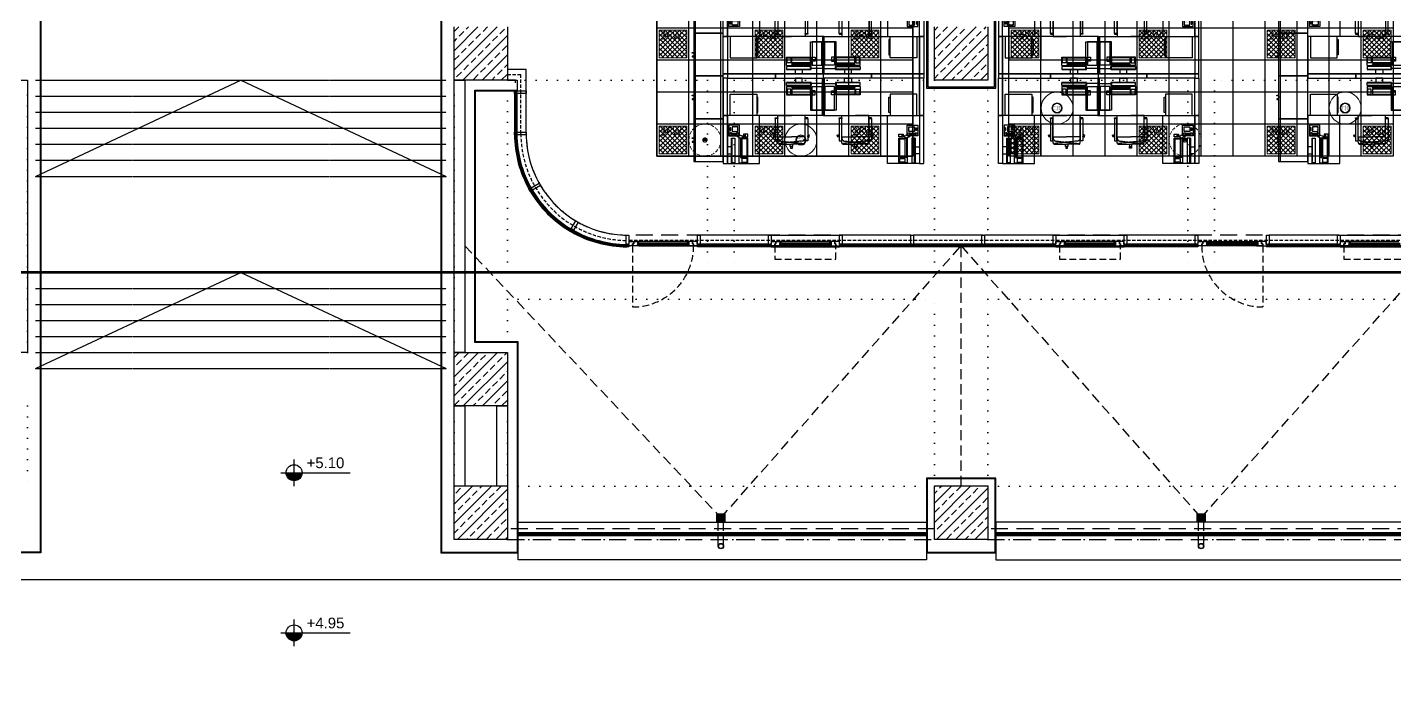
# Model space of a CAD drawing. Header units: centimetres. Extents: x 405564 to 502064, y 46284 to 60634.
# Drawn here: x 462150 to 464713, y 51576 to 52792 of the extents above; entities that cross this region are included whole.
import ezdxf
from ezdxf.enums import TextEntityAlignment as Align
from ezdxf.xclip import XClip

# ---------------------------------------------------------------- set-up
doc = ezdxf.new("R2010")
doc.units = ezdxf.units.CM
doc.header["$XCLIPFRAME"] = 0
for name, pattern in [('( Hidden )', [0.375, 0.25, -0.125]), ('3+1_3b$0$DASHED', [0.25, 0.125, -0.125]), ('ACAD_ISO07W100', [3, 0, -3]), ('BORDER', [1.75, 0.5, -0.25, 0.5, -0.25, 0, -0.25]), ('DASHDOT', [25.4, 12.7, -6.35, 0, -6.35]), ('DOT', [0.25, 0, -0.25]), ('HIDDEN', [9.525, 6.35, -3.175])]:
    doc.linetypes.add(name, pattern=pattern)
doc.layers.get('0').update_dxf_attribs({"color": 8, "lineweight": 9})
for name, color, linetype, lineweight in [('---___EB_draft00_parselsiniri', 8, 'BORDER', 9), ('0-KRCN-AYDINLATMA-130426', 8, 'Continuous', 9), ('0-KRCN-MİMARİ-220526', 8, 'Continuous', 9)]:
    doc.layers.add(name, color=color, linetype=linetype, lineweight=lineweight)
for name, color, linetype in [('0-KRCN-ASMATAVAN-130426', 8, 'Continuous'), ('AS_DOS_TERAS_UST', 8, 'ACAD_ISO07W100'), ('AS_DUV_ALCIPAN_YANGINA-SUYA DAYANIMLI', 8, 'Continuous'), ('AS_DUV_CIMENTO ESASLI PANEL CEPHE KAPLAMASI', 8, 'Continuous'), ('AS_DUV_GAZBETON', 8, 'Continuous'), ('AS_GOR', 8, 'Continuous'), ('AS_GOR_UZAK2', 8, 'Continuous'), ('AS_MER YON', 8, 'Continuous'), ('AS_PRFL_ALU', 8, 'Continuous'), ('AS_PRFL_CAM', 8, 'Continuous'), ('AS_PYZ_YOL_ARAC', 8, 'Continuous'), ('AS_SMB_KOT', 8, 'Continuous'), ('AS_TA_BETONARME', 5, 'Continuous'), ('AS_TA_HIDDEN', 8, 'HIDDEN'), ('AS_TA_TARAMA', 8, 'Continuous'), ('AS_TEFR_AKS', 8, 'Continuous'), ('AS_TEFR_MOB', 8, 'Continuous'), ('AS_TES_SUZGEC', 171, 'Continuous')]:
    doc.layers.add(name, color=color, linetype=linetype)
doc.styles.add('_yazı-50', font='arial.ttf')
doc.styles.add('TAHOMA', font='tahoma.ttf')
pattern_1 = [(225, (17560.68, -7819.299), (17.96051, -17.96051), []), (225, (17542.72, -7819.299), (17.96051, -17.96051), [12.7, -6.35])]
pattern_2 = [(225, (24985.68, -8751.454), (17.9605, -17.9605), []), (225, (24967.72, -8751.454), (17.9605, -17.9605), [12.7, -6.35])]

# ---------------------------------------------------------------- blocks, each defined once
blk = doc.blocks.new('ABB 6131-21-24-500')
at = {"layer": '0-KRCN-AYDINLATMA-130426'}
for p, q in [((-4, -1), (-4, 1)), ((3.2, 1), (-3.2, 1)), ((-3.2, -0.8), (-3.2, 0.8)), ((-1, 4), (1, 4)), ((-1, -0.9), (-1, 1)), ((-0.8, 3.2), (0.8, 3.2)), ((1, -0.9), (1, 1)), ((3.2, 0.8), (3.2, -0.8)), ((4, 1), (4, -1)), ((3.2, -0.9), (-3.2, -0.9)), ((1, -4), (-1, -4)), ((0.8, -3.2), (-0.8, -3.2))]:
    blk.add_line(p, q, dxfattribs=at)
at = {"layer": '0-KRCN-AYDINLATMA-130426', "linetype": 'HIDDEN'}
blk.add_circle((0, 0), 30, dxfattribs=at)
at = {"layer": '0-KRCN-AYDINLATMA-130426'}
for centre, radius in [((-0.5, 0), 0.0887), ((0, 0), 0.16), ((0.5, 0), 0.0887)]:
    blk.add_circle(centre, radius, dxfattribs=at)
for centre, radius, start, end in [((-1, 1), 3, 90, 180), ((-0.8, 0.8), 2.4, 90, 180), ((0.8, 0.8), 2.4, 0, 90), ((1, 1), 3, 0, 90), ((-1, -1), 3, 180, 270), ((-0.8, -0.8), 2.4, 180, 270), ((0.8, -0.8), 2.4, 270, 0), ((1, -1), 3, 270, 0)]:
    blk.add_arc(centre, radius, start, end, dxfattribs=at)
blk = doc.blocks.new('ABB 6131-31-24-500')
at = {"layer": '0-KRCN-AYDINLATMA-130426'}
for p, q in [((-4, -1), (-4, 1)), ((3.2, 1), (-3.2, 1)), ((-3.2, -0.8), (-3.2, 0.8)), ((-1, 4), (1, 4)), ((-1, -0.9), (-1, 1)), ((-0.8, 3.2), (0.8, 3.2)), ((1, -0.9), (1, 1)), ((3.2, 0.8), (3.2, -0.8)), ((4, 1), (4, -1)), ((3.2, -0.9), (-3.2, -0.9)), ((1, -4), (-1, -4)), ((0.8, -3.2), (-0.8, -3.2))]:
    blk.add_line(p, q, dxfattribs=at)
at = {"layer": '0-KRCN-AYDINLATMA-130426', "linetype": 'HIDDEN'}
blk.add_circle((0, 0), 30, dxfattribs=at)
at = {"layer": '0-KRCN-AYDINLATMA-130426'}
for centre, radius in [((-0.5, 0), 0.089), ((0, 0), 0.16), ((0.5, 0), 0.089)]:
    blk.add_circle(centre, radius, dxfattribs=at)
for centre, radius, start, end in [((-1, 1), 3.01, 90, 180), ((-0.8, 0.8), 2.41, 90, 180), ((0.8, 0.8), 2.41, 0, 90), ((1, 1), 3.01, 0, 90), ((-1, -1), 3.01, 180, 270), ((-0.8, -0.8), 2.41, 180, 270), ((0.8, -0.8), 2.41, 270, 0), ((1, -1), 3.01, 270, 0)]:
    blk.add_arc(centre, radius, start, end, dxfattribs=at)
blk = doc.blocks.new('ASMA TAVA TİPİ HOPARLÖR')
at = {"layer": '0-KRCN-AYDINLATMA-130426', "const_width": 0.317}
blk.add_lwpolyline([(0.3, -4.4, 0.598176), (1.3, -3.9), (1.3, 3.9, 0.598176), (0.3, 4.4), (-2.7, 2.4, -0.147433), (-3, 2.3), (-5.1, 2.3, 0.414214), (-5.7, 1.7), (-5.7, -1.7, 0.414214), (-5.1, -2.3), (-3, -2.3, -0.147433), (-2.7, -2.4)], format="xyb", close=True, dxfattribs=at)
for points in [[(2.4, 1.3, -0.601398), (2.4, -1.3)], [(2.8, 2.5, -0.658812), (2.8, -2.5)], [(3.2, 3.7, -0.680488), (3.2, -3.7)]]:
    blk.add_lwpolyline(points, format="xyb", dxfattribs=at)
at = {"layer": '0-KRCN-AYDINLATMA-130426'}
blk.add_circle((0, 0), 30, dxfattribs=at)
at = {"layer": '0-KRCN-AYDINLATMA-130426', "ltscale": 0.1}
for radius in [9.5, 8.23]:
    blk.add_circle((0, 0), radius, dxfattribs=at)
blk = doc.blocks.new('36W 60x60 cm  SIVA ALTI LED ARMATÜR')
at = {"layer": '0-KRCN-AYDINLATMA-130426'}
h = blk.add_hatch(dxfattribs=at)
h.set_pattern_fill('ANSI37', color=256, scale=2)
h.paths.add_polyline_path([(-26, 26), (26, 26), (26, -26), (-26, -26)])
for points in [[(-30, 30), (30, 30), (30, -30), (-30, -30)], [(-26, 26), (26, 26), (26, -26), (-26, -26)]]:
    blk.add_lwpolyline(points, close=True, dxfattribs=at)
at = {"layer": '0-KRCN-AYDINLATMA-130426', "insert": (-23.5, 23.5), "char_height": 15, "attachment_point": 1, "style": 'TAHOMA'}
blk.add_mtext_dynamic_manual_height_columns('{\\fTahoma|b0|i0|c162|p34;36W}', width=52.946, gutter_width=1.25, heights=[0], dxfattribs=at)
blk = doc.blocks.new('G$C27E741DA')
at = {"layer": '0-KRCN-AYDINLATMA-130426'}
for name, p in [('36W 60x60 cm  SIVA ALTI LED ARMATÜR', (25295.7, 5626.5)), ('36W 60x60 cm  SIVA ALTI LED ARMATÜR', (25475.7, 5626.5)), ('36W 60x60 cm  SIVA ALTI LED ARMATÜR', (25655.7, 5626.5)), ('36W 60x60 cm  SIVA ALTI LED ARMATÜR', (25955.7, 5626.5)), ('36W 60x60 cm  SIVA ALTI LED ARMATÜR', (26195.7, 5626.5)), ('36W 60x60 cm  SIVA ALTI LED ARMATÜR', (26435.7, 5626.5)), ('36W 60x60 cm  SIVA ALTI LED ARMATÜR', (26615.7, 5626.5)), ('ASMA TAVA TİPİ HOPARLÖR', (26015.7, 5506.5)), ('ASMA TAVA TİPİ HOPARLÖR', (26555.7, 5506.5)), ('36W 60x60 cm  SIVA ALTI LED ARMATÜR', (25295.7, 5446.5)), ('ABB 6131-21-24-500', (25355.7, 5446.5)), ('36W 60x60 cm  SIVA ALTI LED ARMATÜR', (25475.7, 5446.5)), ('ASMA TAVA TİPİ HOPARLÖR', (25535.7, 5446.5)), ('36W 60x60 cm  SIVA ALTI LED ARMATÜR', (25655.7, 5446.5)), ('36W 60x60 cm  SIVA ALTI LED ARMATÜR', (25955.7, 5446.5)), ('36W 60x60 cm  SIVA ALTI LED ARMATÜR', (26195.7, 5446.5)), ('ABB 6131-31-24-500', (26255.7, 5446.5)), ('36W 60x60 cm  SIVA ALTI LED ARMATÜR', (26435.7, 5446.5)), ('36W 60x60 cm  SIVA ALTI LED ARMATÜR', (26615.7, 5446.5))]:
    blk.add_blockref(name, p, dxfattribs=at)
blk = doc.blocks.new('kot01')
at = {"layer": 'AS_SMB_KOT'}
h = blk.add_hatch(color=8, dxfattribs=at)
edge = h.paths.add_edge_path()
edge.add_arc((0, 0), 0.3, 180, 360)
edge.add_line((0.3, 0), (-0.3, 0))
for p, q in [((-0.5, 0), (2.1, 0)), ((0, -0.5), (0, 0.5))]:
    blk.add_line(p, q, dxfattribs=at)
blk.add_circle((0, 0), 0.3, dxfattribs=at)
at = {"layer": 'AS_SMB_KOT', "style": '_yazı-50'}
for tag, p in [('INCE', (0.434, 0.1)), ('KABA', (0.434, -0.5))]:
    blk.add_attdef(tag, p, '', height=0.4, dxfattribs=at)
blk = doc.blocks.new('OPK-site-surrounding-R01')
at = {"layer": '---___EB_draft00_parselsiniri', "linetype": 'DASHDOT', "ltscale": 5, "const_width": 5, "flags": 128}
blk.add_lwpolyline([(-303.7, 52.5), (22545.3, 391.1), (23723.4, -711), (24047.6, -4450), (-299.9, -4450)], close=True, dxfattribs=at)
at = {"layer": 'AS_PYZ_YOL_ARAC'}
blk.add_lwpolyline([(22800, -3450), (22800, 430.1, 0.418558), (21785.2, 1430), (18554.6, 1382.1, 0.087007), (17706.4, 1220.4), (16627.8, 812, -0.090739), (15742.5, 650), (12082.5, 650, -0.076048), (11335, 764.3), (10161.2, 1132.1, 0.079773), (9376.7, 1246.2), (245.2, 1110.9, 0.409882), (-740, 111), (-740, -5306.6, 0.532608), (-326.8, -5584.4), (765.6, -5139.5, -0.096996), (1350.2, -5025), (22550, -5025, 0.414214), (22800, -4775), (22800, -3450)], format="xyb", dxfattribs=at)
blk = doc.blocks.new('catı suzgec tip')
for p, q in [((-6.5, 6.5), (6.5, 6.5)), ((-6.5, -6.5), (-6.5, 6.5)), ((-6.5, 4), (6.5, 4)), ((-6.5, 2), (6.5, 2)), ((-6.5, 0), (6.5, 0)), ((6.5, 6.5), (6.5, -6.5)), ((-6.5, -2), (6.5, -2)), ((-6.5, -4), (6.5, -4)), ((6.5, -6.5), (-6.5, -6.5))]:
    blk.add_line(p, q)
blk.add_lwpolyline([(-7.5, 7.5), (7.5, 7.5), (7.5, -7.5), (-7.5, -7.5)], close=True)
blk = doc.blocks.new('catı yagmur inis tip')
at = {"linetype": 'ByBlock'}
for radius in [5, 4.5]:
    blk.add_circle((0, 0), radius, dxfattribs=at)
blk = doc.blocks.new('SNDLY')
at = {"color": 0, "linetype": 'ByBlock', "ltscale": 25}
for points in [[(33.8, 50.1, -0.048176), (32.1, 50.1, -0.000623), (29.6, 50.4, -0.003131), (22.9, 51.1, 0.007334), (11.9, 52.3, -0.309457), (11, 53, 0.002444), (10.9, 53.4, 0.476314), (10.7, 53.5, 0.375136), (9.5, 53.3, 0.082453), (9.2, 52.7, 0.046929), (8.7, 51.2, 0.002381), (8.4, 49.6, 0.007794), (8.3, 48.5), (8.3, 40.4, -0.011445), (8.8, 43.4, -0.082784), (9.6, 45.4, -0.150147), (10.8, 46.4, 0.242317), (10.9, 46.6, -0.036292), (11, 46.9, -0.114957), (11.3, 47.4, -0.16132), (11.9, 47.7, -0.020506), (14.4, 47.9, 0.024793), (22.9, 48.8, -0.030903), (33.8, 49.8, -1.030607)], [(33.8, 50.1, 0.048176), (35.6, 50.1, 0.000623), (38.1, 50.4, 0.003131), (44.8, 51.1, -0.007334), (55.8, 52.3, 0.309457), (56.7, 53, -0.002444), (56.8, 53.4, -0.476314), (57, 53.5, -0.375136), (58.2, 53.3, -0.082453), (58.5, 52.7, -0.046929), (59, 51.2, -0.002381), (59.3, 49.6, -0.007794), (59.4, 48.5), (59.4, 40.4, 0.011445), (58.9, 43.4, 0.082784), (58.1, 45.4, 0.150147), (56.9, 46.4, -0.242317), (56.8, 46.6, 0.036292), (56.7, 46.9, 0.114957), (56.4, 47.4, 0.16132), (55.8, 47.7, 0.020506), (53.3, 47.9, -0.024793), (44.8, 48.8, 0.030903), (33.8, 49.8, 1.030607)]]:
    blk.add_lwpolyline(points, format="xyb", dxfattribs=at)
for points in [[(10.2, 53.6), (33.8, 53.6)], [(36.2, 53.6), (36.2, 58.1), (31.4, 58.1), (31.4, 53.6)], [(32, 58.1), (32, 61.1), (35.7, 61.1), (35.7, 58.1)], [(57.5, 53.6), (33.8, 53.6)], [(3.3, 39.7), (1.1, 40.4), (-0.1, 36.8), (3.3, 35.7)], [(3.1, 39.7), (2, 36.1)], [(3.3, 39.5), (2.1, 36.1)], [(8.3, 40.4), (8.3, 0), (33.8, 0)], [(8.3, 39.8), (33.8, 39.8)], [(59.4, 40.4), (59.4, 0), (33.8, 0)], [(59.4, 39.8), (33.8, 39.8)], [(64.4, 39.7), (66.6, 40.4), (67.8, 36.8), (64.4, 35.7)], [(64.4, 39.5), (65.5, 36.1)], [(64.5, 39.7), (65.7, 36.1)], [(3.3, 5.5), (3.3, 4.5), (8.2, 4.5), (8.2, 5.5)], [(64.4, 5.5), (64.4, 4.5), (59.5, 4.5), (59.5, 5.5)]]:
    blk.add_lwpolyline(points, dxfattribs=at)
for points in [[(8.2, 5.5), (3.3, 5.5), (3.3, 47.5), (8.2, 47.5)], [(59.5, 5.5), (64.4, 5.5), (64.4, 47.5), (59.5, 47.5)]]:
    blk.add_lwpolyline(points, close=True, dxfattribs=at)
blk = doc.blocks.new('ÇM180160')
at = {"color": 251, "linetype": 'ByBlock', "ltscale": 25, "true_color": 0x636466}
for p, q in [((-22.4, 158.5), (-38.4, 158.5)), ((-38.4, 158.5), (-38.4, 112.5)), ((-36.9, 157.5), (-36.9, 150.5)), ((-27.4, 157.5), (-36.9, 157.5)), ((-27.4, 150.5), (-27.4, 157.5)), ((-22.4, 158.5), (-22.4, 112.5)), ((-14, 158.5), (-8, 158.5)), ((-14, 112.5), (-14, 158.5)), ((-8.9, 158.5), (-8.9, 112.5)), ((-8, 112.5), (-8, 158.5)), ((-8, 158.5), (-8, 112.5)), ((-36.9, 150.5), (-27.4, 150.5)), ((-27.4, 148.5), (-36.9, 148.5)), ((-36.9, 148.5), (-36.9, 113.5)), ((-27.4, 113.5), (-27.4, 148.5)), ((-24.4, 148.5), (-26.4, 148.5)), ((-26.4, 148.5), (-26.4, 113.5)), ((-24.4, 113.5), (-24.4, 148.5)), ((-38.4, 112.5), (-22.4, 112.5)), ((-36.9, 113.5), (-27.4, 113.5)), ((-33.2, 105), (-33.2, 110)), ((-30.6, 107.4), (-33.2, 107.4)), ((-28.7, 108.9), (-29.2, 110.4)), ((-28, 110.1), (-28.5, 111.5)), ((-27.5, 107.6), (-28, 109.1)), ((-27, 110.6), (-27.5, 112)), ((-26.5, 107.2), (-27, 108.6)), ((-26.1, 111.1), (-26.5, 112.5)), ((-25.6, 106.7), (-26.1, 108.1)), ((-25.1, 111.1), (-25.6, 112.5)), ((-24.6, 106.2), (-25.1, 107.6)), ((-24.1, 111.1), (-24.6, 112.5)), ((-21.3, 105.8), (-24.1, 106.7)), ((-23.1, 111.1), (-23.6, 112.5)), ((-22.2, 110.6), (-22.6, 112)), ((-21.2, 110.1), (-21.7, 111.5)), ((-20.2, 109.6), (-20.7, 111.1)), ((-19.2, 109.1), (-19.7, 110.6)), ((-6.8, 106.1), (-18.9, 106.1)), ((-6.8, 103.7), (-18.9, 103.7)), ((-18.3, 108.6), (-18.7, 110.1)), ((-8, 112.5), (-14, 112.5)), ((-17.7, 97.8), (-17.7, 97.8)), ((-17.7, 95.5), (-17.7, 95.5)), ((-17.7, 93.3), (-17.7, 93.3)), ((-15.5, 97.8), (-15.5, 97.8)), ((-15.5, 95.5), (-15.5, 95.5)), ((-15.5, 93.3), (-15.5, 93.3)), ((-13.2, 97.8), (-13.2, 97.8)), ((-13.2, 95.5), (-13.2, 95.5)), ((-13.2, 93.3), (-13.2, 93.3)), ((-10.9, 97.8), (-10.9, 97.8)), ((-10.9, 95.5), (-10.9, 95.5)), ((-10.9, 93.3), (-10.9, 93.3)), ((-164.5, 26.2), (-159.5, 26.2)), ((-162.1, 23.6), (-162.1, 26.2)), ((-157, 31.5), (-157, 15.5)), ((-111, 31.5), (-157, 31.5)), ((-156, 30), (-156, 20.5)), ((-121, 30), (-156, 30)), ((-121, 20.5), (-121, 30)), ((-112, 30), (-119, 30)), ((-119, 30), (-119, 20.5)), ((-112, 20.5), (-112, 30)), ((-111, 15.5), (-111, 31.5)), ((-111, 15.5), (-157, 15.5)), ((-157, 8), (-157, 14)), ((-157, 14), (-111, 14)), ((-111, 8.9), (-157, 8.9)), ((-157, 8), (-111, 8)), ((-111, 8), (-157, 8)), ((-156, 20.5), (-121, 20.5)), ((-121, 19.5), (-156, 19.5)), ((-156, 17.5), (-121, 17.5)), ((-121, 17.5), (-121, 19.5)), ((-119, 20.5), (-112, 20.5)), ((-111, 14), (-111, 8))]:
    blk.add_line(p, q, dxfattribs=at)
at = {"color": 0, "linetype": 'ByBlock', "ltscale": 25}
for points in [[(-60, 70), (0, 70), (0, 160), (-60, 160)], [(-180, 70), (0, 70), (0, 0), (-180, 0)]]:
    blk.add_lwpolyline(points, close=True, dxfattribs=at)
at = {"color": 251, "linetype": 'ByBlock', "ltscale": 25, "true_color": 0x636466}
for points in [[(-8, 129), (0, 129), (0, 142), (-8, 142)], [(-38.4, 110), (-38.4, 105), (-30.6, 105), (-30.6, 110)], [(-2.9, 108.4), (-22.7, 108.4), (-22.7, 88.4), (-2.9, 88.4)], [(-9, 100.1), (-19.6, 100.1), (-19.6, 91), (-9, 91)], [(-5.2, 98.2), (-6.3, 98.2), (-6.3, 93.3), (-5.2, 93.3)], [(-159.5, 31.5), (-164.5, 31.5), (-164.5, 23.6), (-159.5, 23.6)], [(-140.5, 8), (-140.5, 0), (-127.5, 0), (-127.5, 8)]]:
    blk.add_lwpolyline(points, close=True, dxfattribs=at)
at = {"linetype": 'HIDDEN', "ltscale": 25}
blk.add_lwpolyline([(-156, 60), (-180, 60), (-180, 10), (-156, 10)], close=True, dxfattribs=at)
at = {"color": 251, "linetype": 'HIDDEN', "ltscale": 25, "true_color": 0x636466}
blk.add_lwpolyline([(-177, 60), (-159, 60), (-159, 16), (-177, 16)], close=True, dxfattribs=at)
at = {"linetype": 'HIDDEN', "ltscale": 25}
for points in [[(-55, 64.6), (-57.1, 64.6), (-57.1, 35.4), (-55, 35.4)], [(-55, 70), (-5, 70), (-5, 30), (-55, 30), (-55, 70)]]:
    blk.add_lwpolyline(points, dxfattribs=at)
at = {"color": 251, "linetype": 'ByBlock', "ltscale": 25, "true_color": 0x636466}
for centre, start, end in [((-18.9, 104.9), 28.4915, 331.5085), ((-6.8, 104.9), 208.4915, 151.5085)]:
    blk.add_arc(centre, 2.55, start, end, dxfattribs=at)
at = {"color": 0, "linetype": 'ByBlock', "ltscale": 25, "xscale": -1}
blk.add_blockref('SNDLY', (-86.2, 70), dxfattribs=at)
blk = doc.blocks.new('*U364')
for points in [[(178.5, 0), (178.5, 70), (181.5, 70), (181.5, 0)], [(178.5, -8), (178.5, -78), (181.5, -78), (181.5, -8)]]:
    blk.add_lwpolyline(points, close=True)
at = {"layer": 'AS_TEFR_AKS'}
for points in [[(-8, 70), (0, 70), (0, 160), (-8, 160)], [(360, 70), (368, 70), (368, 160), (360, 160)], [(-8, 0), (0, 0), (0, 70), (-8, 70)], [(360, 0), (368, 0), (368, 70), (360, 70)], [(0, 0), (-8, 0), (-8, -8), (0, -8)], [(0, -8), (90, -8), (90, 0), (0, 0)], [(90, -8), (180, -8), (180, 0), (90, 0)], [(270, -8), (180, -8), (180, 0), (270, 0)], [(360, -8), (270, -8), (270, 0), (360, 0)], [(368, 0), (360, 0), (360, -8), (368, -8)], [(-8, -8), (0, -8), (0, -78), (-8, -78)], [(360, -8), (368, -8), (368, -78), (360, -78)], [(-8, -78), (0, -78), (0, -168), (-8, -168)], [(360, -78), (368, -78), (368, -168), (360, -168)]]:
    blk.add_lwpolyline(points, close=True, dxfattribs=at)
at = {"xscale": -1}
blk.add_blockref('ÇM180160', (0, 0), dxfattribs=at)
blk.add_blockref('ÇM180160', (360, 0))
at = {"rotation": 180}
blk.add_blockref('ÇM180160', (0, -8), dxfattribs=at)
at = {"xscale": -1, "rotation": 180}
blk.add_blockref('ÇM180160', (360, -8), dxfattribs=at)
blk = doc.blocks.new('*U365')
at = {"layer": 'AS_TEFR_AKS'}
for points in [[(-98, -8), (-188, -8), (-188, 0), (-98, 0)], [(-8, -8), (-98, -8), (-98, 0), (-8, 0)]]:
    blk.add_lwpolyline(points, close=True, dxfattribs=at)
blk.add_blockref('ÇM180160', (-8, 0))
at = {"xscale": -1, "rotation": 180}
blk.add_blockref('ÇM180160', (-8, -8), dxfattribs=at)
blk = doc.blocks.new('AS_OFİS DOLAP')
at = {"color": 0}
for points in [[(40, 0), (40, -55), (-40, -55), (-40, 0)], [(3, -55), (3, -58), (4, -58), (4, -55)]]:
    blk.add_lwpolyline(points, close=True, dxfattribs=at)
for points in [[(40, -52), (-40, -52)], [(-3, -55), (-3, -58), (-4, -58), (-4, -55)], [(0, -52), (0, -55)]]:
    blk.add_lwpolyline(points, dxfattribs=at)
blk = doc.blocks.new('A$C6A10300A')
at = {"layer": 'AS_TA_TARAMA'}
h = blk.add_hatch(dxfattribs=at)
h.set_pattern_fill('ANSI33', color=256, scale=4, angle=180)
h.set_pattern_definition(pattern_1)
h.paths.add_polyline_path([(24885.68, -7941.45), (24885.68, -7841.45), (24985.68, -7841.45), (24985.68, -7941.45)], flags=17)
h = blk.add_hatch(dxfattribs=at)
h.set_pattern_fill('ANSI33', color=256, scale=4, angle=180)
h.set_pattern_definition(pattern_1)
h.paths.add_polyline_path([(25785.68, -7941.45), (25785.68, -7841.45), (25885.68, -7841.45), (25885.68, -7941.45)], flags=17)
h = blk.add_hatch(dxfattribs=at)
h.set_pattern_fill('ANSI33', color=256, scale=4, angle=180)
h.set_pattern_definition(pattern_1)
h.paths.add_polyline_path([(24885.68, -8551.45), (24885.68, -8451.45), (24985.68, -8451.45), (24985.68, -8551.45)], flags=17)
h = blk.add_hatch(dxfattribs=at)
h.set_pattern_fill('ANSI33', color=256, scale=4, angle=180)
h.set_pattern_definition(pattern_2)
h.paths.add_polyline_path([(24985.68, -8701.45), (24885.68, -8701.45), (24885.68, -8801.45), (24985.68, -8801.45)])
h = blk.add_hatch(dxfattribs=at)
h.set_pattern_fill('ANSI33', color=256, scale=4, angle=180)
h.set_pattern_definition(pattern_2)
h.paths.add_polyline_path([(25885.68, -8701.45), (25785.68, -8701.45), (25785.68, -8801.45), (25885.68, -8801.45)])
at = {"layer": 'AS_DOS_TERAS_UST', "linetype": 'DOT', "ltscale": 80}
for p, q in [((24085.68, -8451.45), (24085.68, -7941.45)), ((24885.68, -7941.45), (24085.68, -7941.45)), ((24885.68, -8451.45), (24885.68, -7941.45)), ((24985.68, -8301.45), (24985.68, -7941.45)), ((25360.68, -7941.45), (24985.68, -7941.45)), ((25360.68, -7941.45), (25360.68, -8301.45)), ((25410.68, -7941.45), (25410.68, -8301.45)), ((25785.68, -7941.45), (25410.68, -7941.45)), ((25785.68, -8301.45), (25785.68, -7941.45)), ((25885.68, -8301.45), (25885.68, -7941.45)), ((26260.68, -7941.45), (25885.68, -7941.45)), ((26260.68, -7941.45), (26260.68, -8301.45)), ((26310.68, -7941.45), (26310.68, -8301.45)), ((26685.68, -7941.45), (26310.68, -7941.45)), ((24985.68, -8301.45), (25360.68, -8301.45)), ((25410.68, -8301.45), (25785.68, -8301.45)), ((25885.68, -8301.45), (26260.68, -8301.45)), ((26310.68, -8301.45), (26685.68, -8301.45)), ((24985.68, -8351.45), (25785.68, -8351.45)), ((24985.68, -8351.45), (24985.68, -8451.45)), ((25785.68, -8701.45), (25785.68, -8351.45)), ((25885.68, -8701.45), (25885.68, -8351.45)), ((25885.68, -8351.45), (26685.68, -8351.45)), ((24085.68, -8551.45), (24085.68, -8701.45)), ((24885.68, -8701.45), (24885.68, -8551.45)), ((24985.68, -8701.45), (24985.68, -8551.45)), ((24985.68, -8701.45), (25785.68, -8701.45)), ((25885.68, -8701.45), (26685.68, -8701.45)), ((24985.68, -8801.45), (25785.68, -8801.45)), ((25885.68, -8801.45), (26685.68, -8801.45))]:
    blk.add_line(p, q, dxfattribs=at)
at = {"layer": 'AS_DUV_ALCIPAN_YANGINA-SUYA DAYANIMLI'}
for points in [[(25770.68, -7956.45), (25900.68, -7956.45), (25900.68, -7826.45), (25770.68, -7826.45)], [(25773.18, -7953.95), (25898.18, -7953.95), (25898.18, -7828.95), (25773.18, -7828.95)]]:
    blk.add_lwpolyline(points, close=True, dxfattribs=at)
at = {"layer": 'AS_DUV_CIMENTO ESASLI PANEL CEPHE KAPLAMASI'}
for points in [[(24110.68, -7608.45), (24110.68, -8826.45), (19460.68, -8826.45), (19460.68, -8576.45), (14085.68, -8576.45, -0.4142136), (13660.68, -8151.45), (13660.68, -7608.45)], [(24109.43, -7608.45), (24109.43, -8825.2), (19461.93, -8825.2), (19461.93, -8575.2), (14085.68, -8575.2, -0.4142136), (13661.93, -8151.45), (13661.93, -7608.45)]]:
    blk.add_lwpolyline(points, format="xyb", dxfattribs=at)
for points in [[(24860.68, -7608.45), (24860.68, -8826.45), (25005.68, -8826.45), (25005.68, -8431.45), (24925.68, -8431.45), (24925.68, -7961.45), (25003.68, -7961.45)], [(24861.93, -7608.45), (24861.93, -8825.2), (25004.43, -8825.2), (25004.43, -8432.7), (24924.43, -8432.7), (24924.43, -7960.2), (25003.68, -7960.2)]]:
    blk.add_lwpolyline(points, dxfattribs=at)
for points in [[(25770.68, -8826.45), (25900.68, -8826.45), (25900.68, -8686.45), (25770.68, -8686.45)], [(25771.93, -8825.2), (25899.43, -8825.2), (25899.43, -8687.7), (25771.93, -8687.7)]]:
    blk.add_lwpolyline(points, close=True, dxfattribs=at)
at = {"layer": 'AS_DUV_GAZBETON'}
for points in [[(24065.68, -8451.45), (24065.68, -7941.45), (24085.68, -7941.45), (24085.68, -8451.45)], [(24885.68, -8451.45), (24885.68, -7941.45), (24905.68, -7941.45), (24905.68, -8451.45)], [(24885.68, -8701.45), (24885.68, -8551.45), (24905.68, -8551.45), (24905.68, -8701.45)], [(24965.68, -8701.45), (24965.68, -8551.45), (24985.68, -8551.45), (24985.68, -8701.45)]]:
    blk.add_lwpolyline(points, close=True, dxfattribs=at)
at = {"layer": 'AS_GOR', "linetype": '3+1_3b$0$DASHED'}
for points in [[(24100.68, -7941.45), (24870.68, -7941.45)], [(24100.68, -7971.45), (24870.68, -7971.45)], [(24100.68, -8001.45), (24870.68, -8001.45)], [(24100.68, -8031.45), (24870.68, -8031.45)], [(24100.68, -8061.45), (24870.68, -8061.45)], [(24100.68, -8091.45), (24870.68, -8091.45)], [(24100.68, -8121.45), (24870.68, -8121.45)], [(24100.68, -8301.45), (24870.68, -8301.45)], [(24100.68, -8331.45), (24870.68, -8331.45)], [(24100.68, -8361.45), (24870.68, -8361.45)], [(24100.68, -8391.45), (24870.68, -8391.45)], [(24100.68, -8421.45), (24870.68, -8421.45)], [(24100.68, -8451.45), (24870.68, -8451.45)], [(24100.68, -8481.45), (24870.68, -8481.45)]]:
    blk.add_lwpolyline(points, dxfattribs=at)
at = {"layer": 'AS_GOR_UZAK2'}
for points in [[(24998.68, -7966.45), (24998.68, -8038.95)], [(25020.68, -8038.95), (25020.68, -7966.45)], [(25474.85, -8231.45), (25346.51, -8231.45)], [(25474.85, -8248.45), (25346.51, -8248.45)], [(25479.85, -8231.45), (25608.18, -8231.45)], [(25741.51, -8231.45), (25613.18, -8231.45)], [(25741.51, -8248.45), (25613.18, -8248.45)], [(25874.85, -8231.45), (25746.51, -8231.45)], [(25874.85, -8248.45), (25746.51, -8248.45)], [(26008.18, -8231.45), (25879.85, -8231.45)], [(26008.18, -8248.45), (25879.85, -8248.45)], [(26013.18, -8231.45), (26141.51, -8231.45)], [(26274.85, -8231.45), (26146.51, -8231.45)], [(26274.85, -8248.45), (26146.51, -8248.45)], [(26541.51, -8231.45), (26413.18, -8231.45)], [(26541.51, -8248.45), (26413.18, -8248.45)], [(26546.51, -8231.45), (26674.85, -8231.45)], [(25474.85, -8253.45), (25346.51, -8253.45)], [(25479.85, -8253.45), (25608.18, -8253.45)], [(25741.51, -8253.45), (25613.18, -8253.45)], [(25874.85, -8253.45), (25746.51, -8253.45)], [(26008.18, -8253.45), (25879.85, -8253.45)], [(26013.18, -8253.45), (26141.51, -8253.45)], [(26274.85, -8253.45), (26146.51, -8253.45)], [(26541.51, -8253.45), (26413.18, -8253.45)], [(26546.51, -8253.45), (26674.85, -8253.45)]]:
    blk.add_lwpolyline(points, dxfattribs=at)
at = {"layer": 'AS_GOR_UZAK2', "linetype": '( Hidden )', "ltscale": 50}
for points in [[(25220.18, -8251.75), (25220.18, -8366.09, 0.4142136), (25334.51, -8251.75)], [(26401.18, -8251.75), (26401.18, -8366.09, -0.4142136), (26286.85, -8251.75)]]:
    blk.add_lwpolyline(points, format="xyb", dxfattribs=at)
for points in [[(25486.85, -8251.75), (25486.85, -8276.75), (25601.18, -8276.75), (25601.18, -8251.75)], [(26020.18, -8251.75), (26020.18, -8276.75), (26134.51, -8276.75), (26134.51, -8251.75)], [(26553.51, -8251.75), (26553.51, -8276.75), (26667.85, -8276.75), (26667.85, -8251.75)]]:
    blk.add_lwpolyline(points, dxfattribs=at)
at = {"layer": 'AS_GOR_UZAK2'}
for points in [[(25005.68, -8788.95), (25005.68, -8768.95), (25770.68, -8768.95), (25770.68, -8788.95)], [(25005.68, -8793.95), (25005.68, -8788.95), (25770.68, -8788.95), (25770.68, -8793.95)], [(26670.68, -8788.95), (26670.68, -8768.95), (25900.68, -8768.95), (25900.68, -8788.95)], [(26670.68, -8793.95), (26670.68, -8788.95), (25900.68, -8788.95), (25900.68, -8793.95)], [(25005.68, -8839.45), (25005.68, -8793.95), (25770.68, -8793.95), (25770.68, -8839.45)], [(26670.68, -8839.45), (26670.68, -8793.95), (25900.68, -8793.95), (25900.68, -8839.45)]]:
    blk.add_lwpolyline(points, close=True, dxfattribs=at)
for radius, start, end in [(212, 180.32693, 209.67307), (190, 180.32693, 209.67307), (212, 210.32693, 239.67307), (190, 210.32693, 239.67307), (212, 240.32693, 269.67307), (190, 240.32693, 269.67307)]:
    blk.add_arc((25210.68, -8041.45), radius, start, end, dxfattribs=at)
at = {"layer": 'AS_MER YON'}
for points in [[(24100.68, -8121.45), (24485.68, -7941.45), (24870.68, -8121.45)], [(24100.68, -8481.45), (24485.68, -8301.45), (24870.68, -8481.45)]]:
    blk.add_lwpolyline(points, dxfattribs=at)
at = {"layer": 'AS_PRFL_ALU', "linetype": 'HIDDEN'}
blk.add_lwpolyline([(27155.68, -6151.45), (27155.68, -6201.45), (27210.68, -6201.45, -0.4142136), (27410.68, -6401.45), (27410.68, -8041.45, -0.4142136), (27210.68, -8241.45), (25210.68, -8241.45, -0.4142136), (25010.68, -8041.45), (25010.68, -7931.45), (24985.68, -7931.45)], format="xyb", dxfattribs=at)
at = {"layer": 'AS_PRFL_ALU'}
for points in [[(25003.68, -7941.45), (25003.68, -7961.45), (25020.68, -7961.45), (25020.68, -7921.45), (24985.68, -7921.45), (24985.68, -7941.45)], [(25003.68, -7963.45), (25003.68, -7961.45), (25020.68, -7961.45), (25020.68, -7966.45), (25003.68, -7966.45), (25003.68, -7964.45), (24999.88, -7964.45), (24999.88, -7966.45), (24998.68, -7966.45), (24998.68, -7961.45), (24999.88, -7961.45), (24999.88, -7963.45)], [(25000.98, -7965.15), (25002.58, -7965.15), (25002.58, -7966.05), (25000.98, -7966.05)], [(25003.68, -8040.95), (25003.68, -8038.95), (25020.68, -8038.95), (25020.68, -8043.95), (25003.68, -8043.95), (25003.68, -8041.95), (24999.88, -8041.95), (24999.88, -8043.95), (24998.68, -8043.95), (24998.68, -8038.95), (24999.88, -8038.95), (24999.88, -8040.95)], [(25000.98, -8040.25), (25002.58, -8040.25), (25002.58, -8039.35), (25000.98, -8039.35)], [(25000.98, -8042.65), (25002.58, -8042.65), (25002.58, -8043.55), (25000.98, -8043.55)], [(25031.16, -8144.52), (25030.16, -8142.79), (25044.88, -8134.29), (25047.38, -8138.62), (25032.66, -8147.12), (25031.66, -8145.39), (25028.37, -8147.29), (25029.37, -8149.02), (25028.33, -8149.62), (25025.83, -8145.29), (25026.87, -8144.69), (25027.87, -8146.42)], [(25028.47, -8145.26), (25029.86, -8144.46), (25029.41, -8143.68), (25028.02, -8144.48)], [(25029.67, -8147.34), (25031.06, -8146.54), (25031.51, -8147.32), (25030.12, -8148.12)], [(25106.75, -8220.47), (25105.01, -8219.47), (25113.51, -8204.75), (25117.84, -8207.25), (25109.34, -8221.97), (25107.61, -8220.97), (25105.71, -8224.26), (25107.44, -8225.26), (25106.84, -8226.3), (25102.51, -8223.8), (25103.11, -8222.76), (25104.85, -8223.76)], [(25104.79, -8222.46), (25105.59, -8221.07), (25104.81, -8220.62), (25104.01, -8222.01)], [(25106.87, -8223.66), (25107.67, -8222.27), (25108.45, -8222.72), (25107.65, -8224.11)], [(25210.18, -8248.45), (25208.18, -8248.45), (25208.18, -8231.45), (25213.18, -8231.45), (25213.18, -8248.45), (25211.18, -8248.45), (25211.18, -8252.25), (25213.18, -8252.25), (25213.18, -8253.45), (25208.18, -8253.45), (25208.18, -8252.25), (25210.18, -8252.25)], [(25209.48, -8251.15), (25209.48, -8249.55), (25208.58, -8249.55), (25208.58, -8251.15)], [(25211.68, -8251.75), (25211.68, -8248.95), (25213.68, -8248.95), (25213.68, -8243.75), (25222.18, -8243.75), (25222.18, -8247.75), (25220.18, -8247.75), (25220.18, -8251.75)], [(25220.18, -8251.75), (25220.18, -8247.75), (25222.18, -8247.75), (25222.18, -8243.75), (25229.18, -8243.75), (25229.18, -8251.75)], [(25229.18, -8243.75), (25229.18, -8245.85), (25231.68, -8245.85), (25231.68, -8243.75)], [(25229.18, -8251.75), (25229.18, -8249.65), (25231.68, -8249.65), (25231.68, -8251.75)], [(25229.68, -8246.95), (25229.68, -8248.55), (25231.28, -8248.55), (25231.28, -8246.95)], [(25325.51, -8243.75), (25325.51, -8245.85), (25323.01, -8245.85), (25323.01, -8243.75)], [(25325.51, -8251.75), (25325.51, -8249.65), (25323.01, -8249.65), (25323.01, -8251.75)], [(25325.01, -8246.95), (25325.01, -8248.55), (25323.41, -8248.55), (25323.41, -8246.95)], [(25334.51, -8251.75), (25334.51, -8247.75), (25332.51, -8247.75), (25332.51, -8243.75), (25325.51, -8243.75), (25325.51, -8251.75)], [(25343.51, -8248.45), (25341.51, -8248.45), (25341.51, -8231.45), (25346.51, -8231.45), (25346.51, -8248.45), (25344.51, -8248.45), (25344.51, -8252.25), (25346.51, -8252.25), (25346.51, -8253.45), (25341.51, -8253.45), (25341.51, -8252.25), (25343.51, -8252.25)], [(25345.21, -8251.15), (25345.21, -8249.55), (25346.11, -8249.55), (25346.11, -8251.15)], [(25345.21, -8251.15), (25345.21, -8249.55), (25346.11, -8249.55), (25346.11, -8251.15)], [(25476.85, -8248.45), (25474.85, -8248.45), (25474.85, -8231.45), (25479.85, -8231.45), (25479.85, -8248.45), (25477.85, -8248.45), (25477.85, -8252.25), (25479.85, -8252.25), (25479.85, -8253.45), (25474.85, -8253.45), (25474.85, -8252.25), (25476.85, -8252.25)], [(25476.15, -8251.15), (25476.15, -8249.55), (25475.25, -8249.55), (25475.25, -8251.15)], [(25476.15, -8251.15), (25476.15, -8249.55), (25475.25, -8249.55), (25475.25, -8251.15)], [(25478.35, -8251.75), (25478.35, -8248.95), (25480.35, -8248.95), (25480.35, -8243.75), (25488.85, -8243.75), (25488.85, -8247.75), (25486.85, -8247.75), (25486.85, -8251.75)], [(25486.85, -8251.75), (25486.85, -8247.75), (25488.85, -8247.75), (25488.85, -8243.75), (25495.85, -8243.75), (25495.85, -8251.75)], [(25495.85, -8243.75), (25495.85, -8245.85), (25498.35, -8245.85), (25498.35, -8243.75)], [(25495.85, -8251.75), (25495.85, -8249.65), (25498.35, -8249.65), (25498.35, -8251.75)], [(25496.35, -8246.95), (25496.35, -8248.55), (25497.95, -8248.55), (25497.95, -8246.95)], [(25592.18, -8243.75), (25592.18, -8245.85), (25589.68, -8245.85), (25589.68, -8243.75)], [(25592.18, -8251.75), (25592.18, -8249.65), (25589.68, -8249.65), (25589.68, -8251.75)], [(25591.68, -8246.95), (25591.68, -8248.55), (25590.08, -8248.55), (25590.08, -8246.95)], [(25601.18, -8251.75), (25601.18, -8247.75), (25599.18, -8247.75), (25599.18, -8243.75), (25592.18, -8243.75), (25592.18, -8251.75)], [(25610.18, -8248.45), (25608.18, -8248.45), (25608.18, -8231.45), (25613.18, -8231.45), (25613.18, -8248.45), (25611.18, -8248.45), (25611.18, -8252.25), (25613.18, -8252.25), (25613.18, -8253.45), (25608.18, -8253.45), (25608.18, -8252.25), (25610.18, -8252.25)], [(25611.88, -8251.15), (25611.88, -8249.55), (25612.78, -8249.55), (25612.78, -8251.15)], [(25611.88, -8251.15), (25611.88, -8249.55), (25612.78, -8249.55), (25612.78, -8251.15)], [(25743.51, -8248.45), (25741.51, -8248.45), (25741.51, -8231.45), (25746.51, -8231.45), (25746.51, -8248.45), (25744.51, -8248.45), (25744.51, -8252.25), (25746.51, -8252.25), (25746.51, -8253.45), (25741.51, -8253.45), (25741.51, -8252.25), (25743.51, -8252.25)], [(25742.81, -8251.15), (25742.81, -8249.55), (25741.91, -8249.55), (25741.91, -8251.15)], [(25742.81, -8251.15), (25742.81, -8249.55), (25741.91, -8249.55), (25741.91, -8251.15)], [(25745.21, -8251.15), (25745.21, -8249.55), (25746.11, -8249.55), (25746.11, -8251.15)], [(25745.21, -8251.15), (25745.21, -8249.55), (25746.11, -8249.55), (25746.11, -8251.15)], [(25876.85, -8248.45), (25874.85, -8248.45), (25874.85, -8231.45), (25879.85, -8231.45), (25879.85, -8248.45), (25877.85, -8248.45), (25877.85, -8252.25), (25879.85, -8252.25), (25879.85, -8253.45), (25874.85, -8253.45), (25874.85, -8252.25), (25876.85, -8252.25)], [(25876.15, -8251.15), (25876.15, -8249.55), (25875.25, -8249.55), (25875.25, -8251.15)], [(25878.55, -8251.15), (25878.55, -8249.55), (25879.45, -8249.55), (25879.45, -8251.15)], [(26010.18, -8248.45), (26008.18, -8248.45), (26008.18, -8231.45), (26013.18, -8231.45), (26013.18, -8248.45), (26011.18, -8248.45), (26011.18, -8252.25), (26013.18, -8252.25), (26013.18, -8253.45), (26008.18, -8253.45), (26008.18, -8252.25), (26010.18, -8252.25)], [(26009.48, -8251.15), (26009.48, -8249.55), (26008.58, -8249.55), (26008.58, -8251.15)], [(26009.48, -8251.15), (26009.48, -8249.55), (26008.58, -8249.55), (26008.58, -8251.15)], [(26011.68, -8251.75), (26011.68, -8248.95), (26013.68, -8248.95), (26013.68, -8243.75), (26022.18, -8243.75), (26022.18, -8247.75), (26020.18, -8247.75), (26020.18, -8251.75)], [(26020.18, -8251.75), (26020.18, -8247.75), (26022.18, -8247.75), (26022.18, -8243.75), (26029.18, -8243.75), (26029.18, -8251.75)], [(26029.18, -8243.75), (26029.18, -8245.85), (26031.68, -8245.85), (26031.68, -8243.75)], [(26029.18, -8251.75), (26029.18, -8249.65), (26031.68, -8249.65), (26031.68, -8251.75)], [(26029.68, -8246.95), (26029.68, -8248.55), (26031.28, -8248.55), (26031.28, -8246.95)], [(26125.51, -8243.75), (26125.51, -8245.85), (26123.01, -8245.85), (26123.01, -8243.75)], [(26125.51, -8251.75), (26125.51, -8249.65), (26123.01, -8249.65), (26123.01, -8251.75)], [(26125.01, -8246.95), (26125.01, -8248.55), (26123.41, -8248.55), (26123.41, -8246.95)], [(26134.51, -8251.75), (26134.51, -8247.75), (26132.51, -8247.75), (26132.51, -8243.75), (26125.51, -8243.75), (26125.51, -8251.75)], [(26143.51, -8248.45), (26141.51, -8248.45), (26141.51, -8231.45), (26146.51, -8231.45), (26146.51, -8248.45), (26144.51, -8248.45), (26144.51, -8252.25), (26146.51, -8252.25), (26146.51, -8253.45), (26141.51, -8253.45), (26141.51, -8252.25), (26143.51, -8252.25)], [(26145.21, -8251.15), (26145.21, -8249.55), (26146.11, -8249.55), (26146.11, -8251.15)], [(26145.21, -8251.15), (26145.21, -8249.55), (26146.11, -8249.55), (26146.11, -8251.15)], [(26276.85, -8248.45), (26274.85, -8248.45), (26274.85, -8231.45), (26279.85, -8231.45), (26279.85, -8248.45), (26277.85, -8248.45), (26277.85, -8252.25), (26279.85, -8252.25), (26279.85, -8253.45), (26274.85, -8253.45), (26274.85, -8252.25), (26276.85, -8252.25)], [(26276.15, -8251.15), (26276.15, -8249.55), (26275.25, -8249.55), (26275.25, -8251.15)], [(26286.85, -8251.75), (26286.85, -8247.75), (26288.85, -8247.75), (26288.85, -8243.75), (26295.85, -8243.75), (26295.85, -8251.75)], [(26295.85, -8243.75), (26295.85, -8245.85), (26298.35, -8245.85), (26298.35, -8243.75)], [(26295.85, -8251.75), (26295.85, -8249.65), (26298.35, -8249.65), (26298.35, -8251.75)], [(26296.35, -8246.95), (26296.35, -8248.55), (26297.95, -8248.55), (26297.95, -8246.95)], [(26392.18, -8243.75), (26392.18, -8245.85), (26389.68, -8245.85), (26389.68, -8243.75)], [(26392.18, -8251.75), (26392.18, -8249.65), (26389.68, -8249.65), (26389.68, -8251.75)], [(26391.68, -8246.95), (26391.68, -8248.55), (26390.08, -8248.55), (26390.08, -8246.95)], [(26401.18, -8251.75), (26401.18, -8247.75), (26399.18, -8247.75), (26399.18, -8243.75), (26392.18, -8243.75), (26392.18, -8251.75)], [(26409.68, -8251.75), (26409.68, -8248.95), (26407.68, -8248.95), (26407.68, -8243.75), (26399.18, -8243.75), (26399.18, -8247.75), (26401.18, -8247.75), (26401.18, -8251.75)], [(26410.18, -8248.45), (26408.18, -8248.45), (26408.18, -8231.45), (26413.18, -8231.45), (26413.18, -8248.45), (26411.18, -8248.45), (26411.18, -8252.25), (26413.18, -8252.25), (26413.18, -8253.45), (26408.18, -8253.45), (26408.18, -8252.25), (26410.18, -8252.25)], [(26543.51, -8248.45), (26541.51, -8248.45), (26541.51, -8231.45), (26546.51, -8231.45), (26546.51, -8248.45), (26544.51, -8248.45), (26544.51, -8252.25), (26546.51, -8252.25), (26546.51, -8253.45), (26541.51, -8253.45), (26541.51, -8252.25), (26543.51, -8252.25)], [(26542.81, -8251.15), (26542.81, -8249.55), (26541.91, -8249.55), (26541.91, -8251.15)], [(26542.81, -8251.15), (26542.81, -8249.55), (26541.91, -8249.55), (26541.91, -8251.15)], [(26545.01, -8251.75), (26545.01, -8248.95), (26547.01, -8248.95), (26547.01, -8243.75), (26555.51, -8243.75), (26555.51, -8247.75), (26553.51, -8247.75), (26553.51, -8251.75)], [(26553.51, -8251.75), (26553.51, -8247.75), (26555.51, -8247.75), (26555.51, -8243.75), (26562.51, -8243.75), (26562.51, -8251.75)], [(26562.51, -8243.75), (26562.51, -8245.85), (26565.01, -8245.85), (26565.01, -8243.75)], [(26562.51, -8251.75), (26562.51, -8249.65), (26565.01, -8249.65), (26565.01, -8251.75)], [(26563.01, -8246.95), (26563.01, -8248.55), (26564.61, -8248.55), (26564.61, -8246.95)]]:
    blk.add_lwpolyline(points, close=True, dxfattribs=at)
for points in [[(25323.01, -8243.75), (25231.68, -8243.75)], [(25231.68, -8245.85), (25323.01, -8245.85)], [(25323.01, -8249.65), (25231.68, -8249.65)], [(25231.68, -8251.75), (25323.01, -8251.75)], [(25341.51, -8251.75), (25343.01, -8251.75), (25343.01, -8248.95), (25341.01, -8248.95), (25341.01, -8243.75), (25332.51, -8243.75), (25332.51, -8247.75), (25334.51, -8247.75), (25334.51, -8251.75), (25341.51, -8251.75)], [(25589.68, -8243.75), (25498.35, -8243.75)], [(25498.35, -8245.85), (25589.68, -8245.85)], [(25589.68, -8249.65), (25498.35, -8249.65)], [(25498.35, -8251.75), (25589.68, -8251.75)], [(25608.18, -8251.75), (25609.68, -8251.75), (25609.68, -8248.95), (25607.68, -8248.95), (25607.68, -8243.75), (25599.18, -8243.75), (25599.18, -8247.75), (25601.18, -8247.75), (25601.18, -8251.75), (25608.18, -8251.75)], [(26123.01, -8243.75), (26031.68, -8243.75)], [(26031.68, -8245.85), (26123.01, -8245.85)], [(26123.01, -8249.65), (26031.68, -8249.65)], [(26031.68, -8251.75), (26123.01, -8251.75)], [(26141.51, -8251.75), (26143.01, -8251.75), (26143.01, -8248.95), (26141.01, -8248.95), (26141.01, -8243.75), (26132.51, -8243.75), (26132.51, -8247.75), (26134.51, -8247.75), (26134.51, -8251.75), (26141.51, -8251.75)], [(26279.85, -8251.75), (26278.35, -8251.75), (26278.35, -8248.95), (26280.35, -8248.95), (26280.35, -8243.75), (26288.85, -8243.75), (26288.85, -8247.75), (26286.85, -8247.75), (26286.85, -8251.75), (26279.85, -8251.75)], [(26298.35, -8243.75), (26389.68, -8243.75)], [(26389.68, -8245.85), (26298.35, -8245.85)], [(26298.35, -8249.65), (26389.68, -8249.65)], [(26389.68, -8251.75), (26298.35, -8251.75)], [(26656.35, -8243.75), (26565.01, -8243.75)], [(26565.01, -8245.85), (26656.35, -8245.85)], [(26656.35, -8249.65), (26565.01, -8249.65)], [(26565.01, -8251.75), (26656.35, -8251.75)]]:
    blk.add_lwpolyline(points, dxfattribs=at)
at = {"layer": 'AS_PRFL_CAM'}
for points in [[(25000.38, -8040.25), (25000.38, -7965.15), (25000.98, -7965.15), (25000.98, -8040.25)], [(25002.58, -8040.25), (25002.58, -7965.15), (25003.18, -7965.15), (25003.18, -8040.25)], [(25325.01, -8246.35), (25325.01, -8246.95), (25229.68, -8246.95), (25229.68, -8246.35)], [(25325.01, -8248.55), (25325.01, -8249.15), (25229.68, -8249.15), (25229.68, -8248.55)], [(25345.21, -8249.55), (25476.15, -8249.55), (25476.15, -8248.95), (25345.21, -8248.95)], [(25345.21, -8251.75), (25476.15, -8251.75), (25476.15, -8251.15), (25345.21, -8251.15)], [(25591.68, -8246.35), (25591.68, -8246.95), (25496.35, -8246.95), (25496.35, -8246.35)], [(25591.68, -8248.55), (25591.68, -8249.15), (25496.35, -8249.15), (25496.35, -8248.55)], [(25611.88, -8249.55), (25742.81, -8249.55), (25742.81, -8248.95), (25611.88, -8248.95)], [(25611.88, -8251.75), (25742.81, -8251.75), (25742.81, -8251.15), (25611.88, -8251.15)], [(25745.21, -8249.55), (25876.15, -8249.55), (25876.15, -8248.95), (25745.21, -8248.95)], [(25745.21, -8251.75), (25876.15, -8251.75), (25876.15, -8251.15), (25745.21, -8251.15)], [(25878.55, -8249.55), (26009.48, -8249.55), (26009.48, -8248.95), (25878.55, -8248.95)], [(25878.55, -8251.75), (26009.48, -8251.75), (26009.48, -8251.15), (25878.55, -8251.15)], [(26125.01, -8246.35), (26125.01, -8246.95), (26029.68, -8246.95), (26029.68, -8246.35)], [(26125.01, -8248.55), (26125.01, -8249.15), (26029.68, -8249.15), (26029.68, -8248.55)], [(26145.21, -8249.55), (26276.15, -8249.55), (26276.15, -8248.95), (26145.21, -8248.95)], [(26145.21, -8251.75), (26276.15, -8251.75), (26276.15, -8251.15), (26145.21, -8251.15)], [(26296.35, -8246.35), (26296.35, -8246.95), (26391.68, -8246.95), (26391.68, -8246.35)], [(26296.35, -8248.55), (26296.35, -8249.15), (26391.68, -8249.15), (26391.68, -8248.55)], [(26411.88, -8249.55), (26542.81, -8249.55), (26542.81, -8248.95), (26411.88, -8248.95)], [(26411.88, -8251.75), (26542.81, -8251.75), (26542.81, -8251.15), (26411.88, -8251.15)], [(26658.35, -8246.35), (26658.35, -8246.95), (26563.01, -8246.95), (26563.01, -8246.35)], [(26658.35, -8248.55), (26658.35, -8249.15), (26563.01, -8249.15), (26563.01, -8248.55)], [(25007.18, -8792.45), (25007.18, -8790.45), (25769.18, -8790.45), (25769.18, -8792.45)], [(26669.18, -8792.45), (26669.18, -8790.45), (25902.18, -8790.45), (25902.18, -8792.45)]]:
    blk.add_lwpolyline(points, close=True, dxfattribs=at)
for points in [[(25007.18, -8791.45), (25769.18, -8791.45)], [(26669.18, -8791.45), (25902.18, -8791.45)]]:
    blk.add_lwpolyline(points, dxfattribs=at)
for radius, start, end in [(210.3, 180.32693, 209.67307), (209.7, 180.32787, 209.67213), (208.1, 180.33039, 209.66961), (207.5, 180.33135, 209.66865), (210.3, 210.32693, 239.67307), (209.7, 210.32787, 239.67213), (208.1, 210.33039, 239.66961), (207.5, 210.33135, 239.66865), (210.3, 240.32693, 269.67307), (209.7, 240.32787, 269.67213), (208.1, 240.33039, 269.66961), (207.5, 240.33135, 269.66865)]:
    blk.add_arc((25210.68, -8041.45), radius, start, end, dxfattribs=at)
at = {"layer": 'AS_TA_BETONARME'}
for p, q in [((24885.68, -7941.45), (24885.68, -7841.45)), ((24985.68, -7841.45), (24985.68, -7941.45)), ((25785.68, -7941.45), (25785.68, -7841.45)), ((25885.68, -7841.45), (25885.68, -7941.45)), ((24985.68, -7941.45), (24885.68, -7941.45)), ((25885.68, -7941.45), (25785.68, -7941.45)), ((24885.68, -8451.45), (24985.68, -8451.45)), ((24885.68, -8551.45), (24885.68, -8451.45)), ((24985.68, -8451.45), (24985.68, -8551.45)), ((24985.68, -8551.45), (24885.68, -8551.45)), ((24885.68, -8801.45), (24885.68, -8701.45)), ((24985.68, -8701.45), (24885.68, -8701.45)), ((24985.68, -8701.45), (24985.68, -8801.45)), ((25785.68, -8801.45), (25785.68, -8701.45)), ((25885.68, -8701.45), (25785.68, -8701.45)), ((25885.68, -8701.45), (25885.68, -8801.45)), ((24985.68, -8801.45), (24885.68, -8801.45)), ((25885.68, -8801.45), (25785.68, -8801.45))]:
    blk.add_line(p, q, dxfattribs=at)
at = {"layer": 'AS_TA_HIDDEN', "ltscale": 5}
for points in [[(27145.68, -6151.45), (27145.68, -6211.45), (27210.68, -6211.45, -0.4142136), (27400.68, -6401.45), (27400.68, -8041.45, -0.4142136), (27210.68, -8231.45), (25210.68, -8231.45, -0.4142136), (25020.68, -8041.45), (25020.68, -7921.45), (24985.68, -7921.45)], [(27165.68, -6151.45), (27165.68, -6191.45), (27210.68, -6191.45, -0.4142136), (27420.68, -6401.45), (27420.68, -8041.45, -0.4142136), (27210.68, -8251.45), (25210.68, -8251.45, -0.4142136), (25000.68, -8041.45), (25000.68, -7941.45), (24985.68, -7941.45)]]:
    blk.add_lwpolyline(points, format="xyb", dxfattribs=at)
for points in [[(24985.68, -8801.45), (25785.68, -8801.45), (25785.68, -8781.45), (24985.68, -8781.45)], [(25885.68, -8801.45), (26685.68, -8801.45), (26685.68, -8781.45), (25885.68, -8781.45)]]:
    blk.add_lwpolyline(points, close=True, dxfattribs=at)
at = {"layer": 'AS_TES_SUZGEC', "linetype": 'HIDDEN', "ltscale": 3}
for points in [[(24905.68, -8251.45), (25385.68, -8760.95), (25835.68, -8251.45)], [(25835.68, -8701.45), (25835.68, -8251.45)], [(25835.68, -8251.45), (26285.68, -8760.95), (26735.68, -8252.45)], [(25380.68, -8813.95), (25380.68, -8760.95)], [(25390.68, -8813.95), (25390.68, -8760.95)], [(26280.68, -8813.95), (26280.68, -8760.95)], [(26290.68, -8813.95), (26290.68, -8760.95)]]:
    blk.add_lwpolyline(points, dxfattribs=at)
ref = blk.add_blockref('OPK-site-surrounding-R01', (5135.68, -3851.45))
XClip(ref).set_block_clipping_path([(-5135.679684336, -9648.5463532069), (26364.320315664, 3851.4536467931)])
at = {"layer": 'AS_SMB_KOT'}
ref = blk.add_blockref('kot01', (24585.68, -8676.45), dxfattribs=dict(at, xscale=50, yscale=50, zscale=50))
ref.add_attrib('INCE', '+5.10', dxfattribs={"layer": '0', "color": 1, "height": 20, "style": '_yazı-50'}).set_placement((24609.13, -8673.95), align=Align.BOTTOM_LEFT)
ref = blk.add_blockref('kot01', (24585.68, -8976.45), dxfattribs=dict(at, xscale=50, yscale=50, zscale=50))
ref.add_attrib('INCE', '+4.95', dxfattribs={"layer": '0', "color": 1, "height": 20, "style": '_yazı-50'}).set_placement((24609.13, -8973.95), align=Align.BOTTOM_LEFT)
at = {"layer": 'AS_TEFR_MOB', "xscale": -1, "rotation": 270}
for p in [(25389.68, -7813.45), (26485.68, -7813.45), (25389.68, -7893.45), (26485.68, -7893.45), (25389.68, -7973.45), (26485.68, -7973.45), (25389.68, -8053.45), (26485.68, -8053.45)]:
    blk.add_blockref('AS_OFİS DOLAP', p, dxfattribs=at)
at = {"layer": 'AS_TEFR_MOB', "xscale": -1}
for name, p in [('*U364', (25757.68, -7929.45)), ('*U365', (26477.68, -7929.45))]:
    blk.add_blockref(name, p, dxfattribs=at)
at = {"layer": 'AS_TEFR_MOB'}
blk.add_blockref('*U364', (25913.68, -7929.45), dxfattribs=at)
at = {"layer": 'AS_TES_SUZGEC'}
for name, p in [('catı suzgec tip', (25385.68, -8760.95)), ('catı suzgec tip', (26285.68, -8760.95)), ('catı yagmur inis tip', (25385.68, -8813.95)), ('catı yagmur inis tip', (26285.68, -8813.95))]:
    blk.add_blockref(name, p, dxfattribs=at)

msp = doc.modelspace()

# ---------------------------------------------------------------- linework, layer by layer
at = {"layer": '0-KRCN-ASMATAVAN-130426'}
for p, q in [((463329.7, 52550.6), (463329.7, 54050.6)), ((463329.7, 54050.6), (463329.7, 52550.6)), ((463389.7, 52550.6), (463389.7, 54050.6)), ((463449.7, 52550.6), (463449.7, 54050.6)), ((463509.7, 52550.6), (463509.7, 54050.6)), ((463569.7, 52550.6), (463569.7, 54050.6)), ((463629.7, 52550.6), (463629.7, 54050.6)), ((463689.7, 52550.6), (463689.7, 54050.6)), ((463749.7, 52550.6), (463749.7, 54050.6)), ((463809.7, 54050.6), (463809.7, 52550.6)), ((463809.7, 52550.6), (463809.7, 54050.6)), ((463989.7, 52550.6), (463989.7, 54050.6)), ((463989.7, 52550.6), (463989.7, 54050.6)), ((464049.7, 52550.6), (464049.7, 54050.6)), ((464109.7, 52550.6), (464109.7, 54050.6)), ((464169.7, 52550.6), (464169.7, 54050.6)), ((464229.7, 52550.6), (464229.7, 54050.6)), ((464289.7, 52550.6), (464289.7, 54050.6)), ((464349.7, 52550.6), (464349.7, 54050.6)), ((464409.7, 52550.6), (464409.7, 54050.6)), ((464469.7, 52550.6), (464469.7, 54050.6)), ((464529.7, 52550.6), (464529.7, 54050.6)), ((464589.7, 52550.6), (464589.7, 54050.6)), ((464649.7, 52550.6), (464649.7, 54050.6)), ((464709.7, 54050.6), (464709.7, 52550.6)), ((464709.7, 54050.6), (464709.7, 52550.6)), ((463329.7, 52790.6), (463809.7, 52790.6)), ((463989.7, 52790.6), (464709.7, 52790.6)), ((463329.7, 52730.6), (463809.7, 52730.6)), ((463989.7, 52730.6), (464709.7, 52730.6)), ((463329.7, 52670.6), (463809.7, 52670.6)), ((463989.7, 52670.6), (464709.7, 52670.6)), ((463329.7, 52610.6), (463809.7, 52610.6)), ((463989.7, 52610.6), (464709.7, 52610.6)), ((463809.7, 52550.6), (463329.7, 52550.6)), ((463329.7, 52550.6), (463809.7, 52550.6)), ((464709.7, 52550.6), (463989.7, 52550.6)), ((464709.7, 52550.6), (463989.7, 52550.6))]:
    msp.add_line(p, q, dxfattribs=at)

# ---------------------------------------------------------------- block references
at = {"layer": '0-KRCN-AYDINLATMA-130426'}
msp.add_blockref('G$C27E741DA', (438064.1, 47134), dxfattribs=at)

# ---------------------------------------------------------------- next in the draw order: block references
at = {"layer": '0-KRCN-MİMARİ-220526'}
msp.add_blockref('A$C6A10300A', (438064.1, 60634), dxfattribs=at)

doc.saveas('drawing.dxf')
